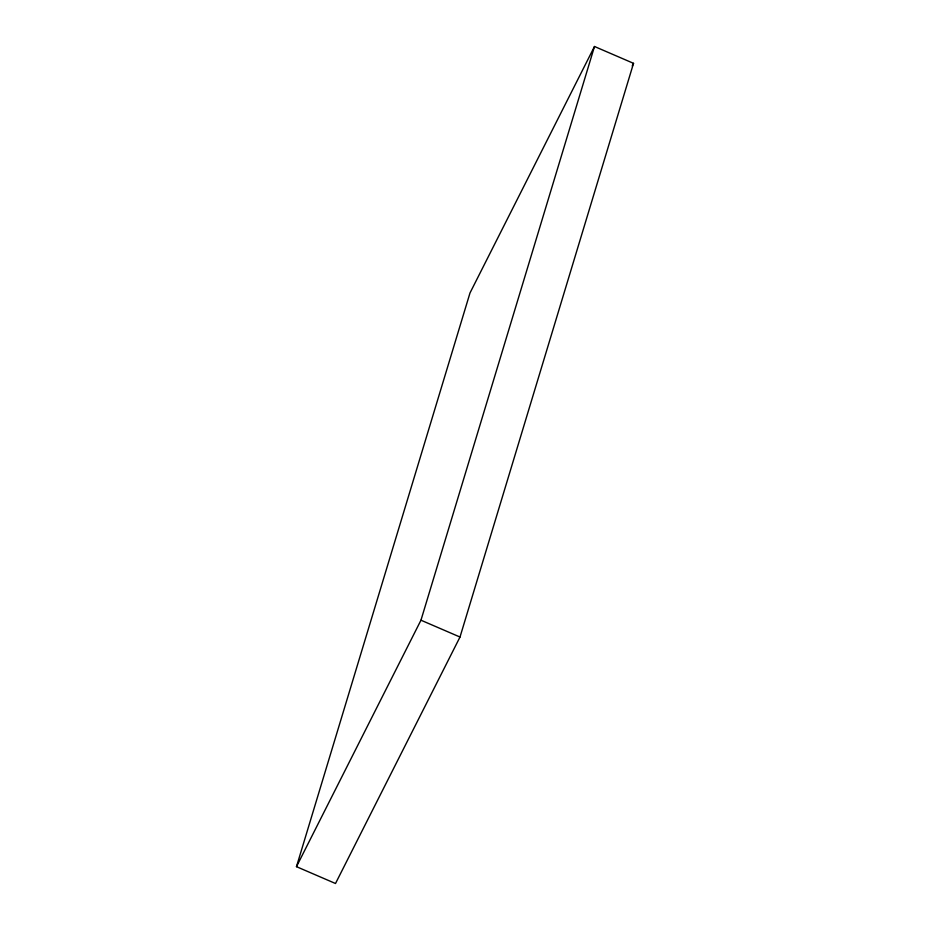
<?xml version="1.0" encoding="UTF-8"?>
<svg xmlns="http://www.w3.org/2000/svg" width="930" height="930" viewBox="0 0 930 930"><rect width="100%" height="100%" fill="white"/><g stroke="black" fill="none" stroke-linecap="round" stroke-linejoin="round"><path stroke-width="1.4" d="M296.472 866.667L469.999 292.962L594.491 46.5L633.528 63.333L460.001 637.038L335.509 883.5L296.472 866.667L420.965 620.205L594.491 46.5M632.226 65.914L633.528 63.333M420.965 620.205L460.001 637.038"/></g></svg>
